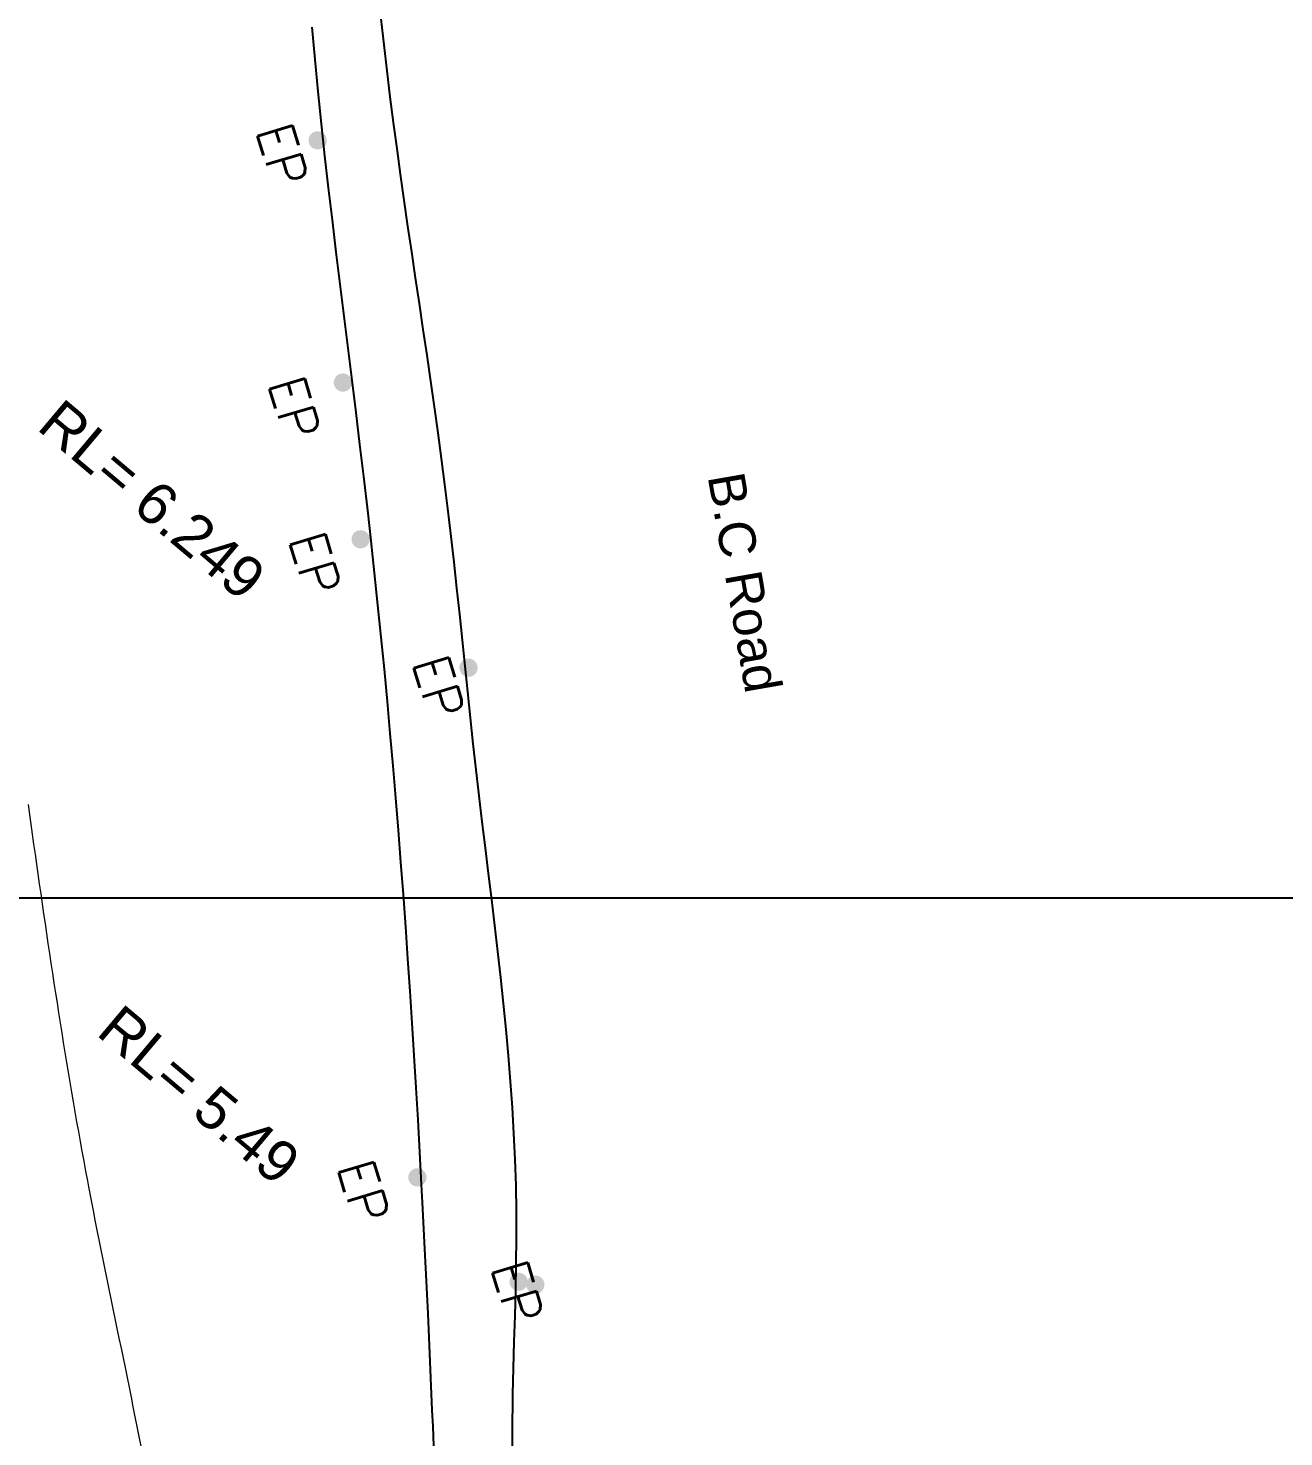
# Model space of a CAD drawing. Header units: millimetres. Extents: x 234588 to 238075, y 2578744 to 2579543.
# Drawn here: x 234918.3 to 235026.8, y 2579148.2 to 2579269.9 of the extents above; entities that cross this region are included whole.
import ezdxf

# ---------------------------------------------------------------- set-up
doc = ezdxf.new("R2010")
doc.units = ezdxf.units.MM
doc.header["$MEASUREMENT"] = 0
for name, color, linetype in [('Boundary', 6, 'Continuous'), ('Points-NUM', 4, 'Continuous'), ('RL', 7, 'Continuous')]:
    doc.layers.add(name, color=color, linetype=linetype)
doc.layers.add('EP', color=1, linetype='Continuous', lineweight=30)
doc.styles.add('romans', font='romans.shx')
doc.styles.get("Standard").update_dxf_attribs({"font": 'arial.ttf'})

msp = doc.modelspace()

# ---------------------------------------------------------------- hatches: boundary and pattern name
at = {"layer": 'Points-NUM'}
h = msp.add_hatch(color=1, dxfattribs=at)
h.dxf.hatch_style = 1
h.paths.add_polyline_path([(234942.539, 2579260.251, 1), (234944.114, 2579260.251, 1)])
h = msp.add_hatch(color=1, dxfattribs=at)
h.dxf.hatch_style = 1
h.paths.add_polyline_path([(234944.716, 2579239.325, 1), (234946.291, 2579239.325, 1)])
h = msp.add_hatch(color=1, dxfattribs=at)
h.dxf.hatch_style = 1
h.paths.add_polyline_path([(234946.254, 2579225.788, 1), (234947.829, 2579225.788, 1)])
h = msp.add_hatch(color=1, dxfattribs=at)
h.dxf.hatch_style = 1
h.paths.add_polyline_path([(234955.574, 2579214.684, 1), (234957.149, 2579214.684, 1)])
h = msp.add_hatch(color=1, dxfattribs=at)
h.dxf.hatch_style = 1
h.paths.add_polyline_path([(234951.161, 2579170.658, 1), (234952.736, 2579170.658, 1)])
h = msp.add_hatch(color=1, dxfattribs=at)
h.dxf.hatch_style = 1
h.paths.add_polyline_path([(234959.903, 2579161.641, 1), (234961.478, 2579161.641, 1)])
h = msp.add_hatch(color=1, dxfattribs=at)
h.dxf.hatch_style = 1
h.paths.add_polyline_path([(234961.353, 2579161.387, 1), (234962.928, 2579161.387, 1)])

# ---------------------------------------------------------------- linework, layer by layer
at = {"layer": 'Boundary'}
for points in [[(234960.148, 2579147.425), (234960.15, 2579148.565), (234960.196, 2579151.933), (234960.251, 2579154.188), (234960.315, 2579156.442), (234960.381, 2579158.697), (234960.442, 2579160.95), (234960.488, 2579163.204), (234960.514, 2579165.456), (234960.51, 2579167.684), (234960.47, 2579169.958), (234960.396, 2579172.207), (234960.291, 2579174.455), (234960.156, 2579176.702), (234959.996, 2579178.948), (234959.812, 2579181.194), (234959.608, 2579183.439), (234959.385, 2579185.683), (234959.147, 2579187.927), (234958.897, 2579190.17), (234958.637, 2579192.413), (234958.37, 2579194.655), (234958.099, 2579196.897), (234957.826, 2579199.14), (234957.554, 2579201.382), (234957.287, 2579203.624), (234956.909, 2579206.888), (234956.774, 2579208.108), (234956.531, 2579210.351), (234956.294, 2579212.593), (234956.062, 2579214.835), (234955.831, 2579217.077), (234955.599, 2579219.319), (234955.363, 2579221.559), (234955.12, 2579223.799), (234954.868, 2579226.039), (234954.586, 2579228.435), (234954.327, 2579230.514), (234954.037, 2579232.75), (234953.736, 2579234.985), (234953.425, 2579237.219), (234953.107, 2579239.452), (234952.782, 2579241.685), (234952.454, 2579243.918), (234952.123, 2579246.15), (234951.791, 2579248.382), (234951.461, 2579250.615), (234951.133, 2579252.848), (234950.811, 2579255.08), (234950.494, 2579257.314), (234950.186, 2579259.548), (234949.887, 2579261.783), (234949.601, 2579264.019), (234949.327, 2579266.256), (234949.069, 2579268.494), (234948.828, 2579270.734)], [(234942.82, 2579270.014), (234943.072, 2579267.238), (234943.344, 2579264.463), (234943.631, 2579261.689), (234943.933, 2579258.916), (234944.248, 2579256.143), (234944.572, 2579253.372), (234944.905, 2579250.6), (234945.244, 2579247.829), (234945.586, 2579245.058), (234945.931, 2579242.287), (234946.275, 2579239.516), (234946.617, 2579236.744), (234946.955, 2579233.972), (234947.286, 2579231.2), (234947.652, 2579228.038), (234947.92, 2579225.654), (234948.221, 2579222.879), (234948.512, 2579220.104), (234948.792, 2579217.328), (234949.063, 2579214.551), (234949.324, 2579211.774), (234949.576, 2579208.996), (234949.818, 2579206.217), (234950.052, 2579203.438), (234950.278, 2579200.658), (234950.495, 2579197.878), (234950.704, 2579195.097), (234950.906, 2579192.315), (234951.1, 2579189.533), (234951.288, 2579186.751), (234951.469, 2579183.968), (234951.643, 2579181.185), (234951.811, 2579178.401), (234951.973, 2579175.617), (234952.13, 2579172.833), (234952.281, 2579170.048), (234952.363, 2579168.492), (234952.569, 2579164.478), (234952.705, 2579161.692), (234952.837, 2579158.907), (234952.965, 2579156.121), (234953.088, 2579153.334), (234953.207, 2579150.548), (234953.266, 2579149.123), (234953.432, 2579144.975)]]:
    msp.add_lwpolyline(points, dxfattribs=at)
at = {"layer": 'Boundary', "lineweight": 20}
msp.add_lwpolyline([(234918.311, 2579202.88), (234918.43, 2579202.021), (234918.55, 2579201.163), (234918.67, 2579200.304), (234918.79, 2579199.446), (234918.911, 2579198.588), (234919.033, 2579197.729), (234919.155, 2579196.871), (234919.278, 2579196.013), (234919.401, 2579195.155), (234919.525, 2579194.297), (234919.649, 2579193.439), (234919.775, 2579192.582), (234919.901, 2579191.724), (234920.028, 2579190.867), (234920.156, 2579190.01), (234920.284, 2579189.153), (234920.414, 2579188.296), (234920.545, 2579187.439), (234920.676, 2579186.582), (234920.809, 2579185.726), (234920.943, 2579184.87), (234921.078, 2579184.014), (234921.215, 2579183.158), (234921.352, 2579182.303), (234921.491, 2579181.447), (234921.631, 2579180.592), (234921.773, 2579179.738), (234921.916, 2579178.883), (234922.061, 2579178.029), (234922.207, 2579177.175), (234922.354, 2579176.321), (234922.503, 2579175.468), (234922.654, 2579174.615), (234922.807, 2579173.762), (234922.961, 2579172.91), (234923.117, 2579172.058), (234923.275, 2579171.206), (234923.434, 2579170.354), (234923.53, 2579169.851), (234923.759, 2579168.653), (234923.924, 2579167.802), (234924.091, 2579166.952), (234924.259, 2579166.103), (234924.429, 2579165.253), (234924.599, 2579164.404), (234924.771, 2579163.555), (234924.944, 2579162.706), (234925.117, 2579161.857), (234925.291, 2579161.008), (234925.465, 2579160.16), (234925.64, 2579159.311), (234925.815, 2579158.463), (234925.989, 2579157.614), (234926.164, 2579156.766), (234926.339, 2579155.918), (234926.513, 2579155.069), (234926.686, 2579154.221), (234926.859, 2579153.372), (234927.031, 2579152.523), (234927.202, 2579151.674), (234927.372, 2579150.825), (234927.541, 2579149.976), (234927.709, 2579149.126), (234927.875, 2579148.276), (234928.039, 2579147.426)], dxfattribs=at)
at = {"layer": 'Points-NUM'}
msp.add_lwpolyline([(234588.216, 2579542.818), (235159.632, 2579542.818), (235159.632, 2579194.767), (234588.216, 2579194.767)], close=True, dxfattribs=at)

# ---------------------------------------------------------------- texts
at = {"layer": 'EP', "insert": (234980.133, 2579231.781), "char_height": 3.168, "attachment_point": 1, "rotation": 279.91075}
msp.add_mtext_dynamic_manual_height_columns('B.C Road', width=12.36822, gutter_width=1, heights=[0.586], dxfattribs=at).dxf.set("width", 19.59127)
at = {"layer": 'RL'}
for s, p in [('RL= 6.249', (234918.955, 2579235.343, -9.737)), ('RL= 5.49', (234924.088, 2579183.031, -9.737))]:
    msp.add_text(s, height=3.6, rotation=319.88854, dxfattribs=at).set_placement(p)
at = {"layer": 'RL', "char_height": 3.168, "attachment_point": 1, "rotation": 286.77591, "style": 'romans'}
for insert in [(234941.007, 2579262.055), (234942.054, 2579240.198), (234943.837, 2579226.747), (234954.516, 2579216.079), (234948.028, 2579172.506), (234961.324, 2579163.826)]:
    msp.add_mtext_dynamic_manual_height_columns('EP', width=4.0017, gutter_width=33, heights=[0], dxfattribs=dict(at, insert=insert)).dxf.set("width", 6.33869)

doc.saveas('drawing.dxf')
